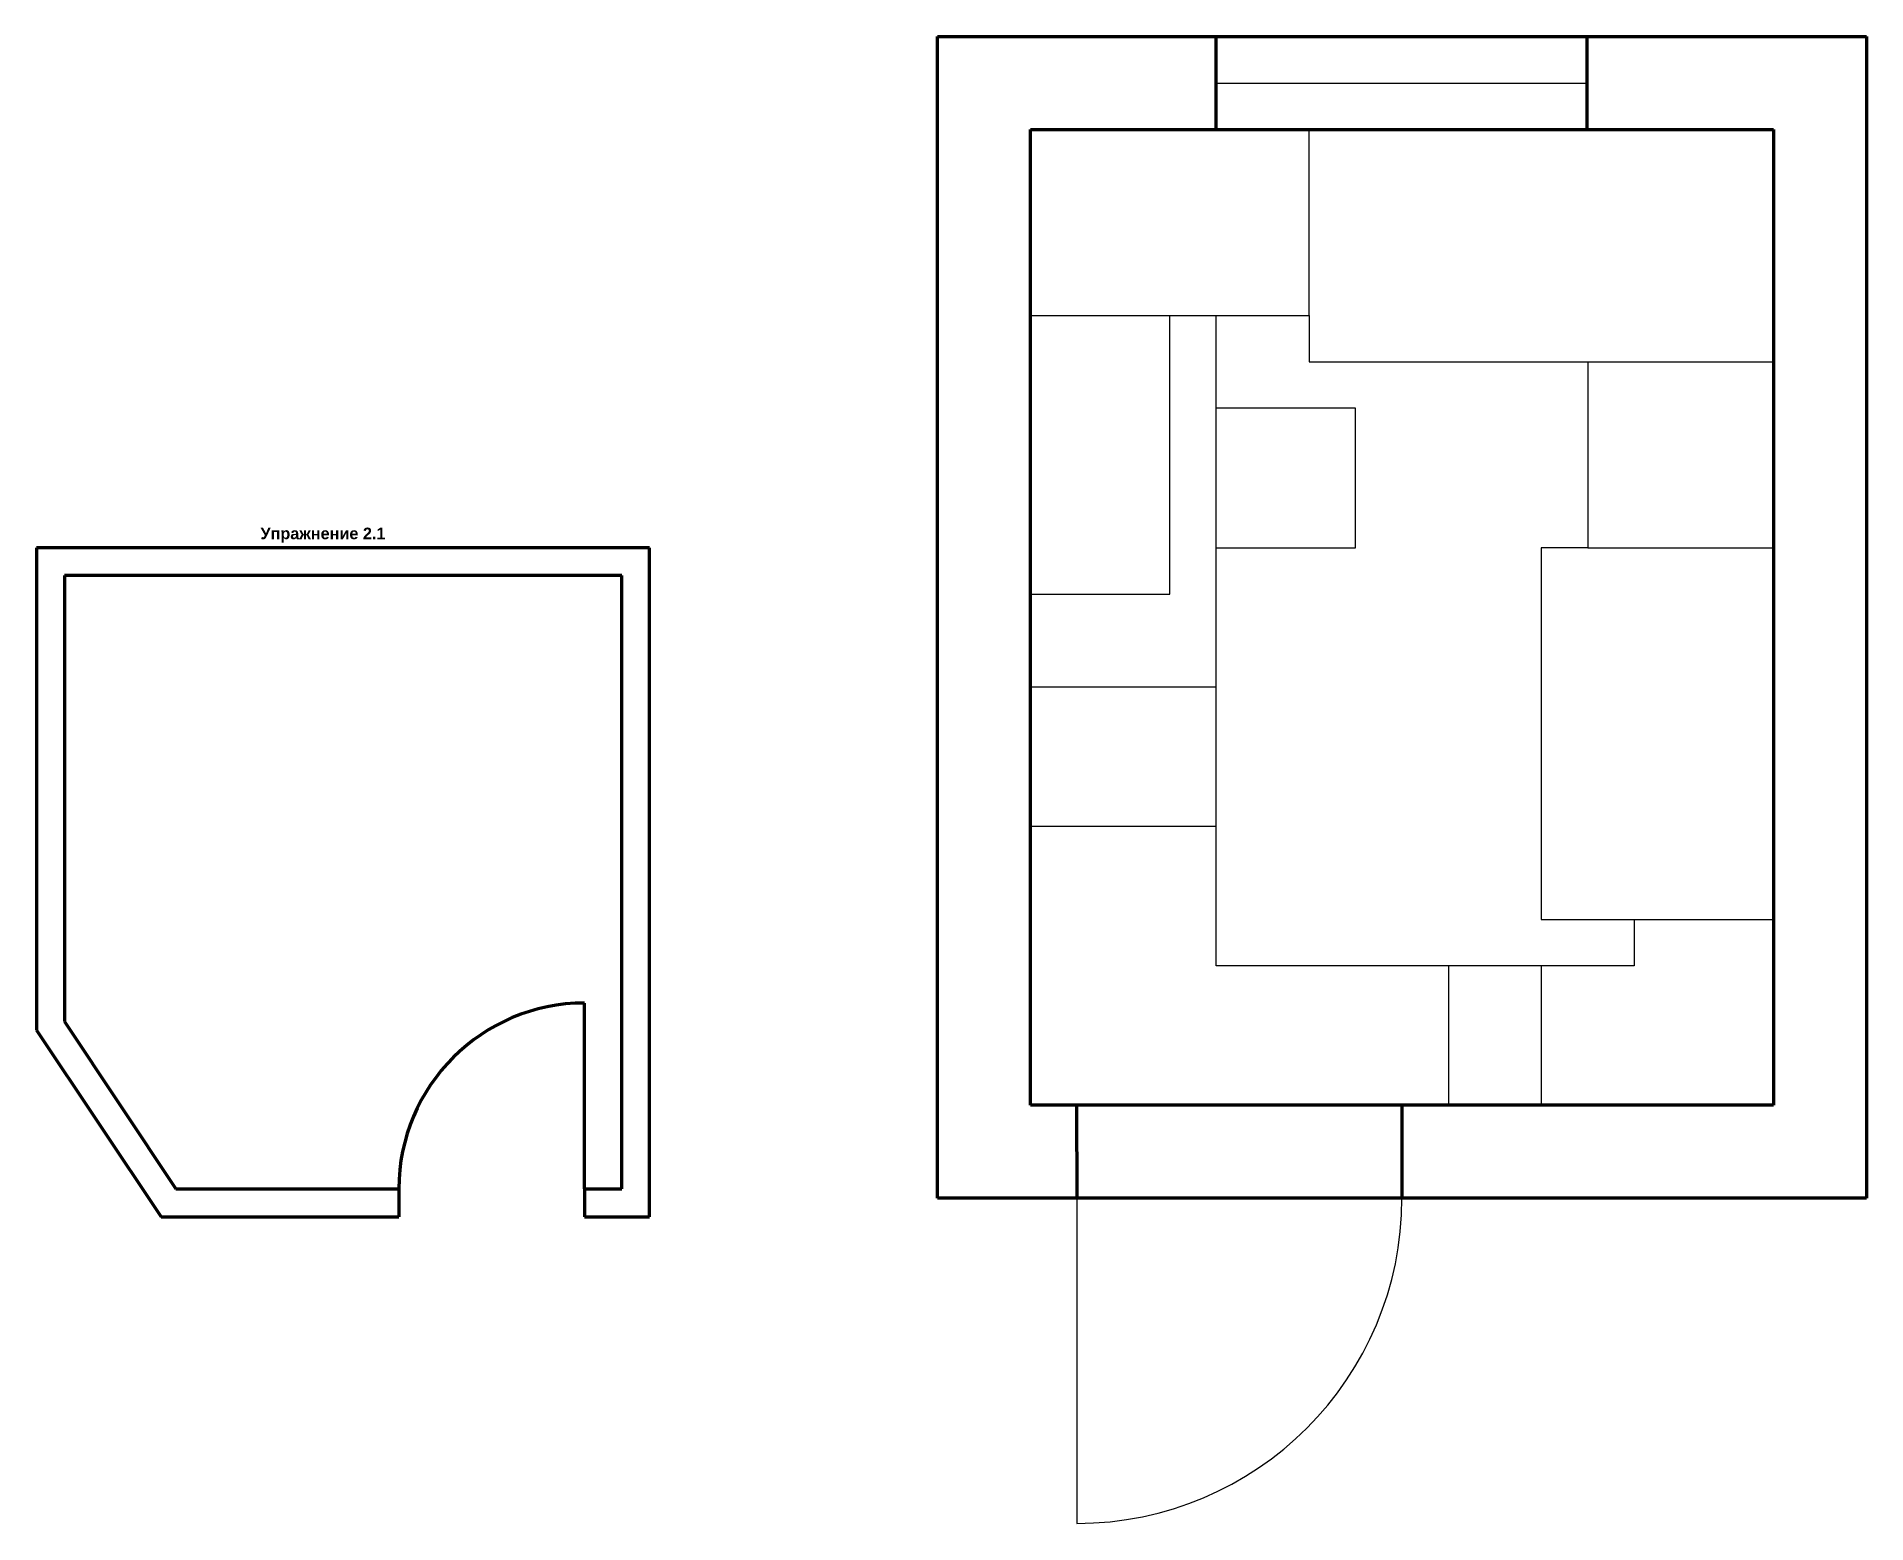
# Model space of a CAD drawing. Header units: millimetres. Extents: x 6 to 400, y -60 to 260.
import ezdxf

# ---------------------------------------------------------------- set-up
doc = ezdxf.new("R2010")
doc.units = ezdxf.units.MM
for name, color, linetype, lineweight in [('Walls', 40, 'Continuous', 80), ('Дверь', 1, 'Continuous', 30), ('Мебель', 250, 'Continuous', 30), ('Окно', 5, 'Continuous', 30), ('Стены', 250, 'Continuous', 80)]:
    doc.layers.add(name, color=color, linetype=linetype, lineweight=lineweight)
doc.styles.get("Standard").update_dxf_attribs({"font": 'arial.ttf'})

msp = doc.modelspace()

# ---------------------------------------------------------------- linework, layer by layer
at = {"layer": 'Walls'}
for p, q in [((138, 150), (6, 150)), ((6, 150), (6, 46.18)), ((138, 6), (138, 150)), ((132, 144), (12, 144)), ((12, 144), (12, 48)), ((132, 12), (132, 144)), ((124, 12), (124, 52)), ((12, 48), (36, 12)), ((6, 46.18), (32.79, 6)), ((36, 12), (84, 12)), ((84, 12), (84, 6)), ((124, 12), (132, 12)), ((124, 12), (124, 6)), ((32.79, 6), (84, 6)), ((124, 6), (138, 6))]:
    msp.add_line(p, q, dxfattribs=at)
msp.add_arc((124, 12), 40, 90, 180, dxfattribs=at)
at = {"layer": 'Дверь'}
msp.add_line((230, 10), (230, -60), dxfattribs=at)
msp.add_arc((230, 10), 70, 270, 0, dxfattribs=at)
at = {"layer": 'Мебель'}
for p, q in [((280, 200), (280, 240)), ((220, 200), (280, 200)), ((250, 140), (250, 200)), ((260, 120), (260, 200)), ((280, 200), (280, 190)), ((280, 190), (380, 190)), ((340, 190), (340, 150)), ((290, 180), (260, 180)), ((290, 150), (290, 180)), ((260, 150), (290, 150)), ((340, 150), (330, 150)), ((330, 150), (330, 70)), ((340, 150), (380, 150)), ((220, 140), (250, 140)), ((260, 120), (220, 120)), ((260, 90), (260, 120)), ((260, 90), (220, 90)), ((260, 60), (260, 90)), ((330, 70), (380, 70)), ((350, 70), (350, 60)), ((310, 60), (260, 60)), ((330, 60), (310, 60)), ((310, 60), (310, 30)), ((350, 60), (330, 60)), ((330, 60), (330, 30))]:
    msp.add_line(p, q, dxfattribs=at)
at = {"layer": 'Окно'}
for p, q in [((259.94, 260), (339.79, 260)), ((259.94, 250), (339.79, 250)), ((259.94, 240), (339.79, 240))]:
    msp.add_line(p, q, dxfattribs=at)
at = {"layer": 'Стены'}
for p, q in [((200, 10), (200, 260)), ((200, 260), (400, 260)), ((259.94, 260), (259.94, 240)), ((339.79, 260), (339.79, 240)), ((400, 260), (400, 10)), ((220, 30), (220, 240)), ((220, 240), (380, 240)), ((380, 240), (380, 30)), ((380, 30), (220, 30)), ((229.95, 30), (230, 10)), ((299.96, 30), (299.96, 10)), ((400, 10), (200, 10))]:
    msp.add_line(p, q, dxfattribs=at)

# ---------------------------------------------------------------- texts
at = {"layer": 'Walls', "insert": (54.21, 154.32), "char_height": 2.5, "attachment_point": 1}
msp.add_mtext_dynamic_manual_height_columns('{\\fArial|b1|i0|c204|p34;\\C256;\\c0;Упражнение 2.1}', width=48.0678, gutter_width=12.5, heights=[0], dxfattribs=at)

doc.saveas('drawing.dxf')
